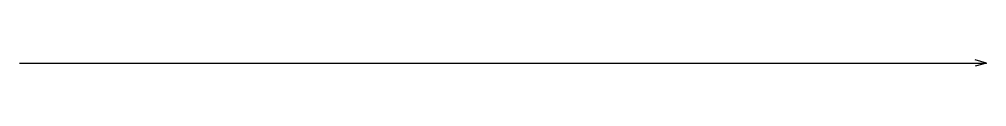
# Model space of a CAD drawing. Units: millimetres at full size, sheet at 1:100. Extents: x -15551 to 8939, y -15812 to -15657.
import ezdxf

# ---------------------------------------------------------------- set-up
doc = ezdxf.new("R2010")
doc.units = ezdxf.units.MM
doc.header["$LTSCALE"] = 100
doc.layers.add('0-0', color=7, linetype='Continuous')

msp = doc.modelspace()

# ---------------------------------------------------------------- linework, layer by layer
at = {"layer": '0-0'}
msp.add_line((8938.8, -15734.7), (8649, -15657), dxfattribs=at)
msp.add_lwpolyline([(-15551, -15734.7), (8938.8, -15734.7), (8649, -15812.3)], dxfattribs=at)

doc.saveas('drawing.dxf')
